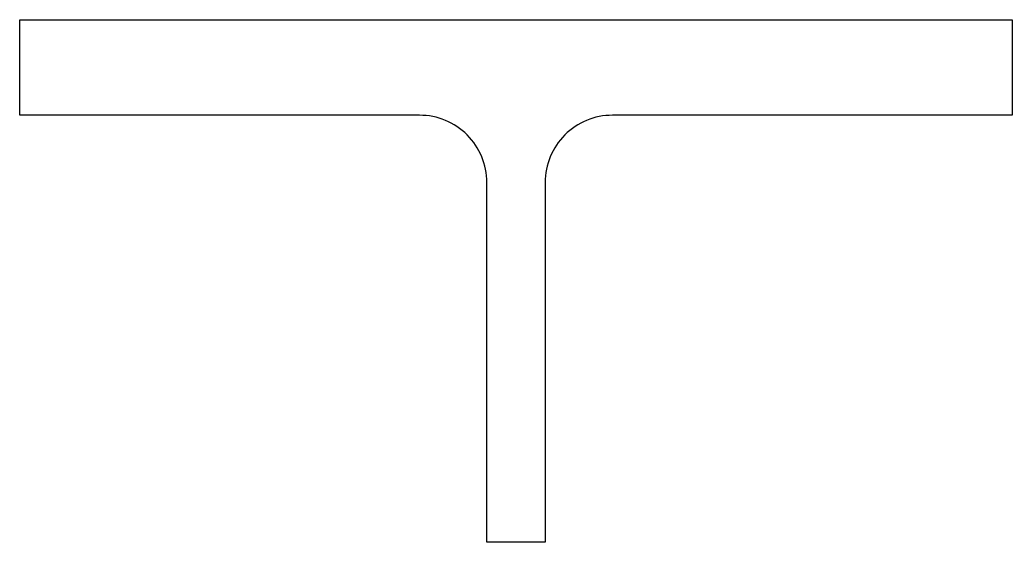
# Model space of a CAD drawing. Header units: inches. Extents: x -5.2 to 5.2, y -2.7 to 2.7.
import ezdxf

# ---------------------------------------------------------------- set-up
doc = ezdxf.new("R2010")
doc.units = ezdxf.units.IN
doc.layers.add('steel', color=7, linetype='Continuous')

msp = doc.modelspace()

# ---------------------------------------------------------------- linework, layer by layer
at = {"layer": 'steel'}
msp.add_lwpolyline([(5.15, 1.72), (1, 1.72, 0.4142136), (0.3025, 1.0225), (0.3025, -2.71), (-0.3025, -2.71), (-0.3025, 1.0225, 0.4142136), (-1, 1.72), (-5.15, 1.72), (-5.15, 2.71), (5.15, 2.71)], format="xyb", close=True, dxfattribs=at)

doc.saveas('drawing.dxf')
